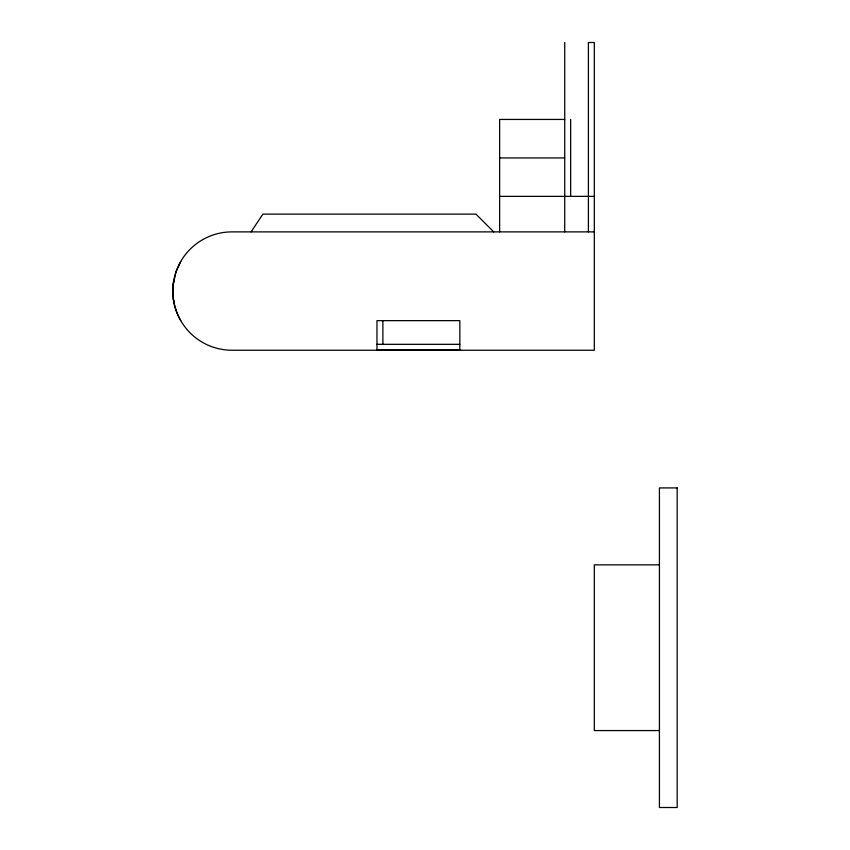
<?xml version="1.0" encoding="UTF-8"?>
<svg xmlns="http://www.w3.org/2000/svg" width="850" height="850" viewBox="0 0 850 850"><rect width="100%" height="100%" fill="white"/><g stroke="black" fill="none" stroke-linecap="round" stroke-linejoin="round"><path stroke-width="1.27" d="M173.177 284.899C171.817 297.224 174.579 309.921 180.752 320.652M173.209 284.569L175.961 272.043L180.752 261.471M173.102 285.621L173.963 279.512M251.069 231.88L262.905 214.126L475.957 214.126L493.712 231.88M564.729 119.436L499.63 119.436L499.63 231.88M499.63 157.941L564.729 157.941M499.63 196.371L594.32 196.371M594.32 231.88L232.008 231.88A59.181 59.181 0 0 0 172.826 291.061A59.181 59.181 0 0 0 232.008 350.243L594.32 350.243L594.32 42.5L588.402 42.5L588.402 231.88M376.975 344.324L459.829 344.324M376.975 350.041L459.829 350.041M659.419 564.857L594.32 564.857L594.32 730.564L659.419 730.564M173.326 298.754L173.963 302.611M570.648 119.436L570.648 196.371M564.729 42.5L564.729 231.88M459.829 350.243L459.829 320.652L376.975 320.652L376.975 350.243M382.893 320.652L382.893 344.324M677.174 487.921L659.419 487.921L659.419 807.5L677.174 807.5L677.174 487.921"/></g></svg>
